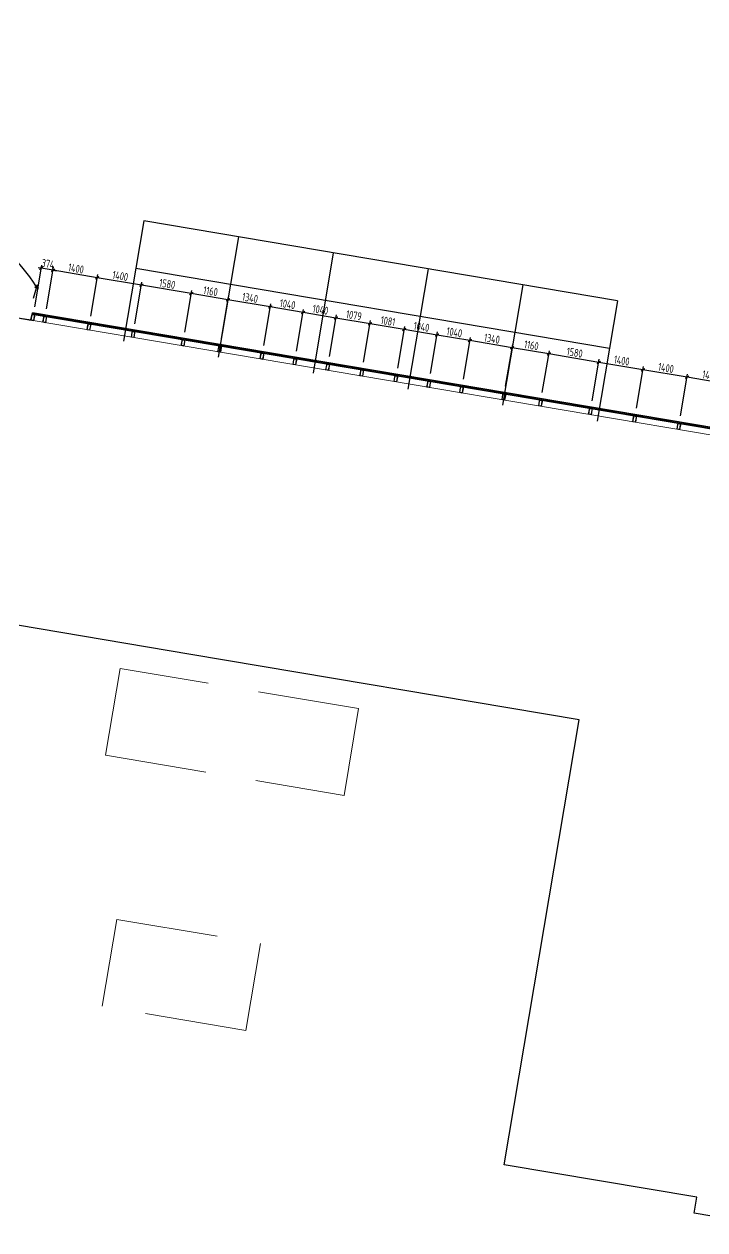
# Model space of a CAD drawing. Extents: x -936 to 12807311, y 101 to 1511157.
# Drawn here: x 12302307 to 12323562, y 1261183 to 1298862 of the extents above; entities that cross this region are included whole.
import ezdxf

# ---------------------------------------------------------------- set-up
doc = ezdxf.new("R2010")
doc.units = 0
doc.header["$LTSCALE"] = 1000
doc.header["$MEASUREMENT"] = 0
doc.linetypes.add('PX-ST-F2$0$HIDDEN2', pattern=[4.7625, 3.175, -1.5875])
for name, color, linetype, lineweight in [('PX-GLAZ-F2$0$PX-GLAZ-F2$0$_EDO-ALUMINIUM-SECTION', 90, 'Continuous', 30), ('PX-GLAZ-F2$0$PX-GLAZ-F2$0$_EDO-ALUMINIUM-VIEW', 94, 'Continuous', 18), ('PX-GLAZ-F2$0$PX-GLAZ-F2$0$_EDO-GLASS-SECTION', 130, 'Continuous', 30), ('PX-GLAZ-F2$0$PX-GLAZ-F2$0$PX-GLAZ-F2$0$板边线', 36, 'Continuous', 30), ('PX-ST-F2$0$A-STRS-HDDN', 5, 'PX-ST-F2$0$HIDDEN2', 15)]:
    doc.layers.add(name, color=color, linetype=linetype, lineweight=lineweight)
for name, color, linetype in [('PX-GLAZ-F2$0$PX-GLAZ-F2$0$CURTWALL', 4, 'Continuous'), ('PX-GLAZ-F2$0$PX-GLAZ-F2$0$PX-GLAZ-F2$0$幕墙线', 104, 'Continuous'), ('PX-GLAZ-F2$0$PX-GLAZ-F2$0$绿化', 3, 'Continuous'), ('PX-GLAZ-F2$0$PX-PLAN-F2-T1$0$A-DIMS-150', 1, 'Continuous'), ('PX-GLAZ-F2$0$绿化', 3, 'Continuous')]:
    doc.layers.add(name, color=color, linetype=linetype)
doc.styles.add('PX-GLAZ-F2$0$PX-PLAN-F2-T1$0$XD2008_T3', font='xd-hzs.shx', dxfattribs={"width": 0.7, "bigfont": 'xd-hztxt.shx'})
doc.dimstyles.new('PX-GLAZ-F2$0$PX-PLAN-F2-T1$0$XD300$0&&100', dxfattribs={"dimtxt": 250, "dimasz": 100, "dimexe": 100, "dimexo": 200, "dimgap": 50, "dimtad": 1, "dimdec": 0, "dimzin": 0, "dimdsep": 46, "dimtxsty": 'PX-GLAZ-F2$0$PX-PLAN-F2-T1$0$XD2008_T3', "dimblk": 'PX-GLAZ-F2$0$PX-PLAN-F2-T1$0$_ArchTick', "dimcen": 0.09, "dimclrt": 4, "dimazin": 2, "dimtfac": 1, "dimtdec": 0, "dimtix": 1, "dimtmove": 2, "dimatfit": 3, "dimfxl": 0, "dimtolj": 1, "dimtzin": 0, "dimarcsym": 0})

# ---------------------------------------------------------------- blocks, each defined once
blk = doc.blocks.new('PX-ST-F2')
at = {"layer": 'PX-ST-F2$0$A-STRS-HDDN'}
blk.add_lwpolyline([(12312752, 1277472), (12305307, 1278728), (12304850, 1276016), (12312295, 1274760)], close=True, dxfattribs=at)
at = {"layer": 'PX-ST-F2$0$A-STRS-HDDN', "elevation": 0}
blk.add_lwpolyline([(12305201, 1270886), (12309688, 1270129), (12309231, 1267417), (12304744, 1268174)], close=True, dxfattribs=at)
blk = doc.blocks.new('PX-GLAZ-F2$0$PX-GLAZ-F2$0$标准块')
at = {"layer": 'PX-GLAZ-F2$0$PX-GLAZ-F2$0$_EDO-ALUMINIUM-SECTION'}
blk.add_line((0, 0), (0, -46, 0), dxfattribs=at)
at = {"layer": 'PX-GLAZ-F2$0$PX-GLAZ-F2$0$_EDO-ALUMINIUM-SECTION', "extrusion": (1.58294e-17, 0.001776, 0.999998)}
for points in [[(40, -49), (40, -85), (40, -233), (-40, -233), (-40, -85), (-40, -46), (40, -46)], [(37, -49), (37, -85), (37, -85), (37, -230), (-37, -230), (-37, -85), (-37, -85), (-37, -49), (37, -49)]]:
    blk.add_lwpolyline(points, close=True, dxfattribs=at)
blk = doc.blocks.new('PX-GLAZ-F2$0$PX-GLAZ-F2$0$HYP01')
at = {"layer": 'PX-GLAZ-F2$0$PX-GLAZ-F2$0$CURTWALL'}
for points in [[(-5172, -7556), (-15779, -18162)], [(-5172, -7556), (-2475, -10253)], [(-4101, -8627), (-14708, -19233)], [(-7294, -9677), (-4596, -12375)], [(-9415, -11798), (-6717, -14496)], [(-11536, -13920), (-8839, -16617)], [(-13658, -16041), (-10960, -18739)], [(-15779, -18162), (-13081, -20860)]]:
    blk.add_lwpolyline(points, dxfattribs=at)
blk = doc.blocks.new('PX-GLAZ-F2$0$PX-PLAN-F2-T1$0$_ArchTick')
at = {"color": 0, "linetype": 'ByBlock', "const_width": 0.4}
blk.add_lwpolyline([(-0.5, -0.5), (0.5, 0.5)], dxfattribs=at)
blk = doc.blocks.new('*D642')
at = {"layer": 'Defpoints', "color": 0, "transparency": 16777216}
for p in [(12323008, 1287828), (12322772, 1286427, 0), (12324152, 1286194, 0)]:
    blk.add_point(p, dxfattribs=at)
at = {"layer": 'PX-GLAZ-F2$0$PX-PLAN-F2-T1$0$A-DIMS-150', "color": 0, "lineweight": -2, "transparency": 16777216}
for p, q in [((12322805, 1286624), (12323025, 1287926)), ((12324389, 1287595), (12323008, 1287828)), ((12324185, 1286391), (12324405, 1287693))]:
    blk.add_line(p, q, dxfattribs=at)
at = {"layer": 'PX-GLAZ-F2$0$PX-PLAN-F2-T1$0$A-DIMS-150', "color": 0, "lineweight": -2, "transparency": 16777216, "xscale": 100, "yscale": 100, "zscale": 100}
for p, rotation in [((12323008, 1287828), 170.422117371889), ((12324389, 1287595), 350.4221173718889)]:
    blk.add_blockref('PX-GLAZ-F2$0$PX-PLAN-F2-T1$0$_ArchTick', p, dxfattribs=dict(at, rotation=rotation))
at = {"layer": 'PX-GLAZ-F2$0$PX-PLAN-F2-T1$0$A-DIMS-150', "color": 4, "transparency": 16777216, "insert": (12323727, 1287884), "char_height": 250, "attachment_point": 5, "rotation": 350.4221, "style": 'PX-GLAZ-F2$0$PX-PLAN-F2-T1$0$XD2008_T3'}
blk.add_mtext('\\A1;1400', dxfattribs=at)
blk = doc.blocks.new('*D643')
at = {"layer": 'Defpoints', "color": 0, "transparency": 16777216}
for p in [(12321628, 1288060), (12321391, 1286660, 0), (12322772, 1286427, 0)]:
    blk.add_point(p, dxfattribs=at)
at = {"layer": 'PX-GLAZ-F2$0$PX-PLAN-F2-T1$0$A-DIMS-150', "color": 0, "lineweight": -2, "transparency": 16777216}
for p, q in [((12321425, 1286857), (12321644, 1288159)), ((12323008, 1287828), (12321628, 1288060)), ((12322805, 1286624), (12323025, 1287926))]:
    blk.add_line(p, q, dxfattribs=at)
at = {"layer": 'PX-GLAZ-F2$0$PX-PLAN-F2-T1$0$A-DIMS-150', "color": 0, "lineweight": -2, "transparency": 16777216, "xscale": 100, "yscale": 100, "zscale": 100}
for p, rotation in [((12321628, 1288060), 170.422117371889), ((12323008, 1287828), 350.4221173718889)]:
    blk.add_blockref('PX-GLAZ-F2$0$PX-PLAN-F2-T1$0$_ArchTick', p, dxfattribs=dict(at, rotation=rotation))
at = {"layer": 'PX-GLAZ-F2$0$PX-PLAN-F2-T1$0$A-DIMS-150', "color": 4, "transparency": 16777216, "insert": (12322347, 1288117), "char_height": 250, "attachment_point": 5, "rotation": 350.4221, "style": 'PX-GLAZ-F2$0$PX-PLAN-F2-T1$0$XD2008_T3'}
blk.add_mtext('\\A1;1400', dxfattribs=at)
blk = doc.blocks.new('*D644')
at = {"layer": 'Defpoints', "color": 0, "transparency": 16777216}
for p in [(12320247, 1288293), (12320011, 1286892, 41), (12321391, 1286660, 0)]:
    blk.add_point(p, dxfattribs=at)
at = {"layer": 'PX-GLAZ-F2$0$PX-PLAN-F2-T1$0$A-DIMS-150', "color": 0, "lineweight": -2, "transparency": 16777216}
for p, q in [((12320044, 1287090), (12320264, 1288392)), ((12321628, 1288060), (12320247, 1288293)), ((12321425, 1286857), (12321644, 1288159))]:
    blk.add_line(p, q, dxfattribs=at)
at = {"layer": 'PX-GLAZ-F2$0$PX-PLAN-F2-T1$0$A-DIMS-150', "color": 0, "lineweight": -2, "transparency": 16777216, "xscale": 100, "yscale": 100, "zscale": 100}
for p, rotation in [((12320247, 1288293), 170.422117371889), ((12321628, 1288060), 350.4221173718889)]:
    blk.add_blockref('PX-GLAZ-F2$0$PX-PLAN-F2-T1$0$_ArchTick', p, dxfattribs=dict(at, rotation=rotation))
at = {"layer": 'PX-GLAZ-F2$0$PX-PLAN-F2-T1$0$A-DIMS-150', "color": 4, "transparency": 16777216, "insert": (12320967, 1288350), "char_height": 250, "attachment_point": 5, "rotation": 350.4221, "style": 'PX-GLAZ-F2$0$PX-PLAN-F2-T1$0$XD2008_T3'}
blk.add_mtext('\\A1;1400', dxfattribs=at)
blk = doc.blocks.new('*D645')
at = {"layer": 'Defpoints', "color": 0, "transparency": 16777216}
for p in [(12318689, 1288556), (12318453, 1287155, 0), (12320011, 1286892, 41)]:
    blk.add_point(p, dxfattribs=at)
at = {"layer": 'PX-GLAZ-F2$0$PX-PLAN-F2-T1$0$A-DIMS-150', "color": 0, "lineweight": -2, "transparency": 16777216}
for p, q in [((12318486, 1287352), (12318706, 1288655)), ((12320247, 1288293), (12318689, 1288556)), ((12320044, 1287090), (12320264, 1288392))]:
    blk.add_line(p, q, dxfattribs=at)
at = {"layer": 'PX-GLAZ-F2$0$PX-PLAN-F2-T1$0$A-DIMS-150', "color": 0, "lineweight": -2, "transparency": 16777216, "xscale": 100, "yscale": 100, "zscale": 100}
for p, rotation in [((12318689, 1288556), 170.422117371889), ((12320247, 1288293), 350.4221173718889)]:
    blk.add_blockref('PX-GLAZ-F2$0$PX-PLAN-F2-T1$0$_ArchTick', p, dxfattribs=dict(at, rotation=rotation))
at = {"layer": 'PX-GLAZ-F2$0$PX-PLAN-F2-T1$0$A-DIMS-150', "color": 4, "transparency": 16777216, "insert": (12319497, 1288597), "char_height": 250, "attachment_point": 5, "rotation": 350.4221, "style": 'PX-GLAZ-F2$0$PX-PLAN-F2-T1$0$XD2008_T3'}
blk.add_mtext('\\A1;1580', dxfattribs=at)
blk = doc.blocks.new('*D646')
at = {"layer": 'Defpoints', "color": 0, "transparency": 16777216}
for p in [(12317545, 1288749), (12317309, 1287349, 2), (12318453, 1287155, 0)]:
    blk.add_point(p, dxfattribs=at)
at = {"layer": 'PX-GLAZ-F2$0$PX-PLAN-F2-T1$0$A-DIMS-150', "color": 0, "lineweight": -2, "transparency": 16777216}
for p, q in [((12317342, 1287546), (12317562, 1288848)), ((12318689, 1288556), (12317545, 1288749)), ((12318486, 1287352), (12318706, 1288655))]:
    blk.add_line(p, q, dxfattribs=at)
at = {"layer": 'PX-GLAZ-F2$0$PX-PLAN-F2-T1$0$A-DIMS-150', "color": 0, "lineweight": -2, "transparency": 16777216, "xscale": 100, "yscale": 100, "zscale": 100}
for p, rotation in [((12317545, 1288749), 170.422117371889), ((12318689, 1288556), 350.4221173718889)]:
    blk.add_blockref('PX-GLAZ-F2$0$PX-PLAN-F2-T1$0$_ArchTick', p, dxfattribs=dict(at, rotation=rotation))
at = {"layer": 'PX-GLAZ-F2$0$PX-PLAN-F2-T1$0$A-DIMS-150', "color": 4, "transparency": 16777216, "insert": (12318146, 1288825), "char_height": 250, "attachment_point": 5, "rotation": 350.4221, "style": 'PX-GLAZ-F2$0$PX-PLAN-F2-T1$0$XD2008_T3'}
blk.add_mtext('\\A1;1160', dxfattribs=at)
blk = doc.blocks.new('*D647')
at = {"layer": 'Defpoints', "color": 0, "transparency": 16777216}
for p in [(12316224, 1288972), (12315988, 1287572, 0), (12317309, 1287349, 2)]:
    blk.add_point(p, dxfattribs=at)
at = {"layer": 'PX-GLAZ-F2$0$PX-PLAN-F2-T1$0$A-DIMS-150', "color": 0, "lineweight": -2, "transparency": 16777216}
for p, q in [((12316021, 1287769), (12316241, 1289071)), ((12317545, 1288749), (12316224, 1288972)), ((12317342, 1287546), (12317562, 1288848))]:
    blk.add_line(p, q, dxfattribs=at)
at = {"layer": 'PX-GLAZ-F2$0$PX-PLAN-F2-T1$0$A-DIMS-150', "color": 0, "lineweight": -2, "transparency": 16777216, "xscale": 100, "yscale": 100, "zscale": 100}
for p, rotation in [((12316224, 1288972), 170.422117371889), ((12317545, 1288749), 350.4221173718889)]:
    blk.add_blockref('PX-GLAZ-F2$0$PX-PLAN-F2-T1$0$_ArchTick', p, dxfattribs=dict(at, rotation=rotation))
at = {"layer": 'PX-GLAZ-F2$0$PX-PLAN-F2-T1$0$A-DIMS-150', "color": 4, "transparency": 16777216, "insert": (12316914, 1289033), "char_height": 250, "attachment_point": 5, "rotation": 350.4221, "style": 'PX-GLAZ-F2$0$PX-PLAN-F2-T1$0$XD2008_T3'}
blk.add_mtext('\\A1;1340', dxfattribs=at)
blk = doc.blocks.new('*D648')
at = {"layer": 'Defpoints', "color": 0, "transparency": 16777216}
for p in [(12315199, 1289145), (12314962, 1287745, 0), (12315988, 1287572, 0)]:
    blk.add_point(p, dxfattribs=at)
at = {"layer": 'PX-GLAZ-F2$0$PX-PLAN-F2-T1$0$A-DIMS-150', "color": 0, "lineweight": -2, "transparency": 16777216}
for p, q in [((12314996, 1287942), (12315215, 1289244)), ((12316224, 1288972), (12315199, 1289145)), ((12316021, 1287769), (12316241, 1289071))]:
    blk.add_line(p, q, dxfattribs=at)
at = {"layer": 'PX-GLAZ-F2$0$PX-PLAN-F2-T1$0$A-DIMS-150', "color": 0, "lineweight": -2, "transparency": 16777216, "xscale": 100, "yscale": 100, "zscale": 100}
for p, rotation in [((12315199, 1289145), 170.422117371889), ((12316224, 1288972), 350.4221173718889)]:
    blk.add_blockref('PX-GLAZ-F2$0$PX-PLAN-F2-T1$0$_ArchTick', p, dxfattribs=dict(at, rotation=rotation))
at = {"layer": 'PX-GLAZ-F2$0$PX-PLAN-F2-T1$0$A-DIMS-150', "color": 4, "transparency": 16777216, "insert": (12315740, 1289231), "char_height": 250, "attachment_point": 5, "rotation": 350.4221, "style": 'PX-GLAZ-F2$0$PX-PLAN-F2-T1$0$XD2008_T3'}
blk.add_mtext('\\A1;1040', dxfattribs=at)
blk = doc.blocks.new('*D649')
at = {"layer": 'Defpoints', "color": 0, "transparency": 16777216}
for p in [(12314173, 1289318), (12313937, 1287917, 0), (12314962, 1287745, 0)]:
    blk.add_point(p, dxfattribs=at)
at = {"layer": 'PX-GLAZ-F2$0$PX-PLAN-F2-T1$0$A-DIMS-150', "color": 0, "lineweight": -2, "transparency": 16777216}
for p, q in [((12313970, 1288114), (12314190, 1289417)), ((12315199, 1289145), (12314173, 1289318)), ((12314996, 1287942), (12315215, 1289244))]:
    blk.add_line(p, q, dxfattribs=at)
at = {"layer": 'PX-GLAZ-F2$0$PX-PLAN-F2-T1$0$A-DIMS-150', "color": 0, "lineweight": -2, "transparency": 16777216, "xscale": 100, "yscale": 100, "zscale": 100}
for p, rotation in [((12314173, 1289318), 170.422117371889), ((12315199, 1289145), 350.4221173718889)]:
    blk.add_blockref('PX-GLAZ-F2$0$PX-PLAN-F2-T1$0$_ArchTick', p, dxfattribs=dict(at, rotation=rotation))
at = {"layer": 'PX-GLAZ-F2$0$PX-PLAN-F2-T1$0$A-DIMS-150', "color": 4, "transparency": 16777216, "insert": (12314715, 1289404), "char_height": 250, "attachment_point": 5, "rotation": 350.4221, "style": 'PX-GLAZ-F2$0$PX-PLAN-F2-T1$0$XD2008_T3'}
blk.add_mtext('\\A1;1040', dxfattribs=at)
blk = doc.blocks.new('*D650')
at = {"layer": 'Defpoints', "color": 0, "transparency": 16777216}
for p in [(12313107, 1289498), (12312871, 1288098, 0), (12313937, 1287917, 0)]:
    blk.add_point(p, dxfattribs=at)
at = {"layer": 'PX-GLAZ-F2$0$PX-PLAN-F2-T1$0$A-DIMS-150', "color": 0, "lineweight": -2, "transparency": 16777216}
for p, q in [((12312904, 1288295), (12313124, 1289597)), ((12314173, 1289318), (12313107, 1289498)), ((12313970, 1288114), (12314190, 1289417))]:
    blk.add_line(p, q, dxfattribs=at)
at = {"layer": 'PX-GLAZ-F2$0$PX-PLAN-F2-T1$0$A-DIMS-150', "color": 0, "lineweight": -2, "transparency": 16777216, "xscale": 100, "yscale": 100, "zscale": 100}
for p, rotation in [((12313107, 1289498), 170.422117371889), ((12314173, 1289318), 350.4221173718889)]:
    blk.add_blockref('PX-GLAZ-F2$0$PX-PLAN-F2-T1$0$_ArchTick', p, dxfattribs=dict(at, rotation=rotation))
at = {"layer": 'PX-GLAZ-F2$0$PX-PLAN-F2-T1$0$A-DIMS-150', "color": 4, "transparency": 16777216, "insert": (12313669, 1289581), "char_height": 250, "attachment_point": 5, "rotation": 350.4221, "style": 'PX-GLAZ-F2$0$PX-PLAN-F2-T1$0$XD2008_T3'}
blk.add_mtext('\\A1;1081', dxfattribs=at)
blk = doc.blocks.new('*D670')
at = {"layer": 'Defpoints', "color": 0, "transparency": 16777216}
for p in [(12312043, 1289678), (12311807, 1288277, 0), (12312871, 1288098, 0)]:
    blk.add_point(p, dxfattribs=at)
at = {"layer": 'PX-GLAZ-F2$0$PX-PLAN-F2-T1$0$A-DIMS-150', "color": 0, "lineweight": -2, "transparency": 16777216}
for p, q in [((12311840, 1288474), (12312060, 1289776)), ((12313107, 1289498), (12312043, 1289678)), ((12312904, 1288295), (12313124, 1289597))]:
    blk.add_line(p, q, dxfattribs=at)
at = {"layer": 'PX-GLAZ-F2$0$PX-PLAN-F2-T1$0$A-DIMS-150', "color": 0, "lineweight": -2, "transparency": 16777216, "xscale": 100, "yscale": 100, "zscale": 100}
for p, rotation in [((12312043, 1289678), 170.422117371889), ((12313107, 1289498), 350.4221173718889)]:
    blk.add_blockref('PX-GLAZ-F2$0$PX-PLAN-F2-T1$0$_ArchTick', p, dxfattribs=dict(at, rotation=rotation))
at = {"layer": 'PX-GLAZ-F2$0$PX-PLAN-F2-T1$0$A-DIMS-150', "color": 4, "transparency": 16777216, "insert": (12312604, 1289761), "char_height": 250, "attachment_point": 5, "rotation": 350.4221, "style": 'PX-GLAZ-F2$0$PX-PLAN-F2-T1$0$XD2008_T3'}
blk.add_mtext('\\A1;1079', dxfattribs=at)
blk = doc.blocks.new('*D671')
at = {"layer": 'Defpoints', "color": 0, "transparency": 16777216}
for p in [(12311018, 1289851), (12310781, 1288450, 0), (12311807, 1288277, 0)]:
    blk.add_point(p, dxfattribs=at)
at = {"layer": 'PX-GLAZ-F2$0$PX-PLAN-F2-T1$0$A-DIMS-150', "color": 0, "lineweight": -2, "transparency": 16777216}
for p, q in [((12310814, 1288647), (12311034, 1289949)), ((12312043, 1289678), (12311018, 1289851)), ((12311840, 1288474), (12312060, 1289776))]:
    blk.add_line(p, q, dxfattribs=at)
at = {"layer": 'PX-GLAZ-F2$0$PX-PLAN-F2-T1$0$A-DIMS-150', "color": 0, "lineweight": -2, "transparency": 16777216, "xscale": 100, "yscale": 100, "zscale": 100}
for p, rotation in [((12311018, 1289851), 170.422117371889), ((12312043, 1289678), 350.4221173718889)]:
    blk.add_blockref('PX-GLAZ-F2$0$PX-PLAN-F2-T1$0$_ArchTick', p, dxfattribs=dict(at, rotation=rotation))
at = {"layer": 'PX-GLAZ-F2$0$PX-PLAN-F2-T1$0$A-DIMS-150', "color": 4, "transparency": 16777216, "insert": (12311559, 1289937), "char_height": 250, "attachment_point": 5, "rotation": 350.4221, "style": 'PX-GLAZ-F2$0$PX-PLAN-F2-T1$0$XD2008_T3'}
blk.add_mtext('\\A1;1040', dxfattribs=at)
blk = doc.blocks.new('*D672')
at = {"layer": 'Defpoints', "color": 0, "transparency": 16777216}
for p in [(12309992, 1290024), (12309756, 1288623, 0), (12310781, 1288450, 0)]:
    blk.add_point(p, dxfattribs=at)
at = {"layer": 'PX-GLAZ-F2$0$PX-PLAN-F2-T1$0$A-DIMS-150', "color": 0, "lineweight": -2, "transparency": 16777216}
for p, q in [((12309789, 1288820), (12310009, 1290122)), ((12311018, 1289851), (12309992, 1290024)), ((12310814, 1288647), (12311034, 1289949))]:
    blk.add_line(p, q, dxfattribs=at)
at = {"layer": 'PX-GLAZ-F2$0$PX-PLAN-F2-T1$0$A-DIMS-150', "color": 0, "lineweight": -2, "transparency": 16777216, "xscale": 100, "yscale": 100, "zscale": 100}
for p, rotation in [((12309992, 1290024), 170.422117371889), ((12311018, 1289851), 350.4221173718889)]:
    blk.add_blockref('PX-GLAZ-F2$0$PX-PLAN-F2-T1$0$_ArchTick', p, dxfattribs=dict(at, rotation=rotation))
at = {"layer": 'PX-GLAZ-F2$0$PX-PLAN-F2-T1$0$A-DIMS-150', "color": 4, "transparency": 16777216, "insert": (12310534, 1290110), "char_height": 250, "attachment_point": 5, "rotation": 350.4221, "style": 'PX-GLAZ-F2$0$PX-PLAN-F2-T1$0$XD2008_T3'}
blk.add_mtext('\\A1;1040', dxfattribs=at)
blk = doc.blocks.new('*D673')
at = {"layer": 'Defpoints', "color": 0, "transparency": 16777216}
for p in [(12308671, 1290247), (12308435, 1288846, 2), (12309756, 1288623, 0)]:
    blk.add_point(p, dxfattribs=at)
at = {"layer": 'PX-GLAZ-F2$0$PX-PLAN-F2-T1$0$A-DIMS-150', "color": 0, "lineweight": -2, "transparency": 16777216}
for p, q in [((12308468, 1289043), (12308687, 1290345)), ((12309992, 1290024), (12308671, 1290247)), ((12309789, 1288820), (12310009, 1290122))]:
    blk.add_line(p, q, dxfattribs=at)
at = {"layer": 'PX-GLAZ-F2$0$PX-PLAN-F2-T1$0$A-DIMS-150', "color": 0, "lineweight": -2, "transparency": 16777216, "xscale": 100, "yscale": 100, "zscale": 100}
for p, rotation in [((12308671, 1290247), 170.422117371889), ((12309992, 1290024), 350.4221173718889)]:
    blk.add_blockref('PX-GLAZ-F2$0$PX-PLAN-F2-T1$0$_ArchTick', p, dxfattribs=dict(at, rotation=rotation))
at = {"layer": 'PX-GLAZ-F2$0$PX-PLAN-F2-T1$0$A-DIMS-150', "color": 4, "transparency": 16777216, "insert": (12309361, 1290308), "char_height": 250, "attachment_point": 5, "rotation": 350.4221, "style": 'PX-GLAZ-F2$0$PX-PLAN-F2-T1$0$XD2008_T3'}
blk.add_mtext('\\A1;1340', dxfattribs=at)
blk = doc.blocks.new('*D674')
at = {"layer": 'Defpoints', "color": 0, "transparency": 16777216}
for p in [(12307527, 1290440), (12307291, 1289039, 0), (12308435, 1288846, 2)]:
    blk.add_point(p, dxfattribs=at)
at = {"layer": 'PX-GLAZ-F2$0$PX-PLAN-F2-T1$0$A-DIMS-150', "color": 0, "lineweight": -2, "transparency": 16777216}
for p, q in [((12307324, 1289236), (12307544, 1290538)), ((12308671, 1290247), (12307527, 1290440)), ((12308468, 1289043), (12308687, 1290345))]:
    blk.add_line(p, q, dxfattribs=at)
at = {"layer": 'PX-GLAZ-F2$0$PX-PLAN-F2-T1$0$A-DIMS-150', "color": 0, "lineweight": -2, "transparency": 16777216, "xscale": 100, "yscale": 100, "zscale": 100}
for p, rotation in [((12307527, 1290440), 170.422117371889), ((12308671, 1290247), 350.4221173718889)]:
    blk.add_blockref('PX-GLAZ-F2$0$PX-PLAN-F2-T1$0$_ArchTick', p, dxfattribs=dict(at, rotation=rotation))
at = {"layer": 'PX-GLAZ-F2$0$PX-PLAN-F2-T1$0$A-DIMS-150', "color": 4, "transparency": 16777216, "insert": (12308128, 1290516), "char_height": 250, "attachment_point": 5, "rotation": 350.4221, "style": 'PX-GLAZ-F2$0$PX-PLAN-F2-T1$0$XD2008_T3'}
blk.add_mtext('\\A1;1160', dxfattribs=at)
blk = doc.blocks.new('*D675')
at = {"layer": 'Defpoints', "color": 0, "transparency": 16777216}
for p in [(12305969, 1290703), (12305733, 1289301, 0), (12307291, 1289039, 0)]:
    blk.add_point(p, dxfattribs=at)
at = {"layer": 'PX-GLAZ-F2$0$PX-PLAN-F2-T1$0$A-DIMS-150', "color": 0, "lineweight": -2, "transparency": 16777216}
for p, q in [((12305766, 1289499), (12305986, 1290801)), ((12307527, 1290440), (12305969, 1290703)), ((12307324, 1289236), (12307544, 1290538))]:
    blk.add_line(p, q, dxfattribs=at)
at = {"layer": 'PX-GLAZ-F2$0$PX-PLAN-F2-T1$0$A-DIMS-150', "color": 0, "lineweight": -2, "transparency": 16777216, "xscale": 100, "yscale": 100, "zscale": 100}
for p, rotation in [((12305969, 1290703), 170.422117371889), ((12307527, 1290440), 350.4221173718889)]:
    blk.add_blockref('PX-GLAZ-F2$0$PX-PLAN-F2-T1$0$_ArchTick', p, dxfattribs=dict(at, rotation=rotation))
at = {"layer": 'PX-GLAZ-F2$0$PX-PLAN-F2-T1$0$A-DIMS-150', "color": 4, "transparency": 16777216, "insert": (12306777, 1290744), "char_height": 250, "attachment_point": 5, "rotation": 350.4221, "style": 'PX-GLAZ-F2$0$PX-PLAN-F2-T1$0$XD2008_T3'}
blk.add_mtext('\\A1;1580', dxfattribs=at)
blk = doc.blocks.new('*D676')
at = {"layer": 'Defpoints', "color": 0, "transparency": 16777216}
for p in [(12304589, 1290936), (12304352, 1289534, 0), (12305733, 1289301, 0)]:
    blk.add_point(p, dxfattribs=at)
at = {"layer": 'PX-GLAZ-F2$0$PX-PLAN-F2-T1$0$A-DIMS-150', "color": 0, "lineweight": -2, "transparency": 16777216}
for p, q in [((12304385, 1289732), (12304605, 1291034)), ((12305969, 1290703), (12304589, 1290936)), ((12305766, 1289499), (12305986, 1290801))]:
    blk.add_line(p, q, dxfattribs=at)
at = {"layer": 'PX-GLAZ-F2$0$PX-PLAN-F2-T1$0$A-DIMS-150', "color": 0, "lineweight": -2, "transparency": 16777216, "xscale": 100, "yscale": 100, "zscale": 100}
for p, rotation in [((12304589, 1290936), 170.422117371889), ((12305969, 1290703), 350.4221173718889)]:
    blk.add_blockref('PX-GLAZ-F2$0$PX-PLAN-F2-T1$0$_ArchTick', p, dxfattribs=dict(at, rotation=rotation))
at = {"layer": 'PX-GLAZ-F2$0$PX-PLAN-F2-T1$0$A-DIMS-150', "color": 4, "transparency": 16777216, "insert": (12305308, 1290992), "char_height": 250, "attachment_point": 5, "rotation": 350.4221, "style": 'PX-GLAZ-F2$0$PX-PLAN-F2-T1$0$XD2008_T3'}
blk.add_mtext('\\A1;1400', dxfattribs=at)
blk = doc.blocks.new('*D677')
at = {"layer": 'Defpoints', "color": 0, "transparency": 16777216}
for p in [(12303208, 1291169), (12302972, 1289767, 0), (12304352, 1289534, 0)]:
    blk.add_point(p, dxfattribs=at)
at = {"layer": 'PX-GLAZ-F2$0$PX-PLAN-F2-T1$0$A-DIMS-150', "color": 0, "lineweight": -2, "transparency": 16777216}
for p, q in [((12303005, 1289964), (12303225, 1291267)), ((12304589, 1290936), (12303208, 1291169)), ((12304385, 1289732), (12304605, 1291034))]:
    blk.add_line(p, q, dxfattribs=at)
at = {"layer": 'PX-GLAZ-F2$0$PX-PLAN-F2-T1$0$A-DIMS-150', "color": 0, "lineweight": -2, "transparency": 16777216, "xscale": 100, "yscale": 100, "zscale": 100}
for p, rotation in [((12303208, 1291169), 170.422117371889), ((12304589, 1290936), 350.4221173718889)]:
    blk.add_blockref('PX-GLAZ-F2$0$PX-PLAN-F2-T1$0$_ArchTick', p, dxfattribs=dict(at, rotation=rotation))
at = {"layer": 'PX-GLAZ-F2$0$PX-PLAN-F2-T1$0$A-DIMS-150', "color": 4, "transparency": 16777216, "insert": (12303927, 1291225), "char_height": 250, "attachment_point": 5, "rotation": 350.4221, "style": 'PX-GLAZ-F2$0$PX-PLAN-F2-T1$0$XD2008_T3'}
blk.add_mtext('\\A1;1400', dxfattribs=at)
blk = doc.blocks.new('*D678')
at = {"layer": 'Defpoints', "color": 0, "transparency": 16777216}
for p in [(12302839, 1291231), (12302602, 1289829, 0), (12302972, 1289767, 0)]:
    blk.add_point(p, dxfattribs=at)
at = {"layer": 'PX-GLAZ-F2$0$PX-PLAN-F2-T1$0$A-DIMS-150', "color": 0, "lineweight": -2, "transparency": 16777216}
for p, q in [((12302636, 1290027), (12302855, 1291330)), ((12302839, 1291231), (12302740, 1291248)), ((12303005, 1289964), (12303225, 1291267)), ((12303208, 1291169), (12302839, 1291231)), ((12303208, 1291169), (12303307, 1291152))]:
    blk.add_line(p, q, dxfattribs=at)
at = {"layer": 'PX-GLAZ-F2$0$PX-PLAN-F2-T1$0$A-DIMS-150', "color": 0, "lineweight": -2, "transparency": 16777216, "xscale": 100, "yscale": 100, "zscale": 100}
for p, rotation in [((12302839, 1291231), 350.4221173718889), ((12303208, 1291169), 170.422117371889)]:
    blk.add_blockref('PX-GLAZ-F2$0$PX-PLAN-F2-T1$0$_ArchTick', p, dxfattribs=dict(at, rotation=rotation))
at = {"layer": 'PX-GLAZ-F2$0$PX-PLAN-F2-T1$0$A-DIMS-150', "color": 4, "transparency": 16777216, "insert": (12303053, 1291372), "char_height": 250, "attachment_point": 5, "rotation": 350.4221, "style": 'PX-GLAZ-F2$0$PX-PLAN-F2-T1$0$XD2008_T3'}
blk.add_mtext('\\A1;374', dxfattribs=at)
blk = doc.blocks.new('PX-GLAZ-F2')
at = {"layer": 'PX-GLAZ-F2$0$绿化', "ltscale": 100}
h = blk.add_hatch(dxfattribs=at)
h.set_pattern_fill('CROSS', color=256, scale=200)
h.set_pattern_definition([(0, (0, 0), (317.5, 317.5), [158.75, -476.25]), (90, (79.38, -79.38), (-317.5, 317.5), [158.75, -476.25])])
edge = h.paths.add_edge_path()
edge.add_spline(control_points=[(12248706, 1227659.1), (12249131.2, 1228506.9), (12249645.7, 1229303.6), (12250243.3, 1230039.9)], knot_values=[0, 0, 0, 0, 0.216924, 0.216924, 0.216924, 0.216924], weights=[1, 0.9960825, 0.9960825, 1], degree=3, periodic=0)
edge.add_spline(control_points=[(12250243.3, 1230039.9), (12252309.9, 1232880.9), (12254376.5, 1235721.8), (12256443.1, 1238562.8)], knot_values=[0.216924, 0.216924, 0.216924, 0.216924, 1.216924, 1.216924, 1.216924, 1.216924], weights=[1, 1, 1, 1], degree=3, periodic=0)
edge.add_spline(control_points=[(12256443.1, 1238562.8), (12256855.1, 1239129.1), (12257479, 1239447.2), (12258179.2, 1239448.1)], knot_values=[1.216924, 1.216924, 1.216924, 1.216924, 2.1576116, 2.1576116, 2.1576116, 2.1576116], weights=[1, 0.9276084, 0.9276084, 1], degree=3, periodic=0)
edge.add_spline(control_points=[(12258179.2, 1239448.1), (12258879.5, 1239448.9), (12259504.2, 1239132.3), (12259917.5, 1238567)], knot_values=[2.1576116, 2.1576116, 2.1576116, 2.1576116, 3.0982992, 3.0982992, 3.0982992, 3.0982992], weights=[1, 0.9276084, 0.9276084, 1], degree=3, periodic=0)
edge.add_spline(control_points=[(12259917.5, 1238567), (12260548, 1237710.5), (12261178.5, 1236854), (12261808.9, 1235997.5)], knot_values=[3.0982992, 3.0982992, 3.0982992, 3.0982992, 4.0982992, 4.0982992, 4.0982992, 4.0982992], weights=[1, 1, 1, 1], degree=3, periodic=0)
edge.add_spline(control_points=[(12261808.9, 1235997.5), (12263521.2, 1233671.3), (12265804.9, 1231902.8), (12268485.4, 1230826.9)], knot_values=[4.0982992, 4.0982992, 4.0982992, 4.0982992, 4.6528594, 4.6528594, 4.6528594, 4.6528594], weights=[1, 0.9745357, 0.9745357, 1], degree=3, periodic=0)
edge.add_spline(control_points=[(12268485.4, 1230826.9), (12268662.4, 1231007.2), (12268731.6, 1231250.2), (12268676.3, 1231496.7)], knot_values=[4.6528594, 4.6528594, 4.6528594, 4.6528594, 5.6498533, 5.6498533, 5.6498533, 5.6498533], weights=[1, 0.9188681, 0.9188681, 1], degree=3, periodic=0)
edge.add_spline(control_points=[(12268676.3, 1231496.7), (12268617.1, 1231738.6), (12268468.8, 1231938.7), (12268254.4, 1232065.5)], knot_values=[5.6498533, 5.6498533, 5.6498533, 5.6498533, 6.4465126, 6.4465126, 6.4465126, 6.4465126], weights=[1, 0.9478068, 0.9478068, 1], degree=3, periodic=0)
edge.add_spline(control_points=[(12268254.4, 1232065.5), (12267103.1, 1232776.1), (12266083.6, 1233665.5), (12265223.4, 1234709.7)], knot_values=[6.4465126, 6.4465126, 6.4465126, 6.4465126, 6.7752636, 6.7752636, 6.7752636, 6.7752636], weights=[1, 0.9910138, 0.9910138, 1], degree=3, periodic=0)
edge.add_spline(control_points=[(12265223.4, 1234709.7), (12264096, 1236051.5), (12262129.6, 1238391.9), (12260372, 1242231), (12256480.6, 1243543.3), (12252849.4, 1241495), (12250340.6, 1238037), (12248070.6, 1234565), (12247519.7, 1230670.2), (12248353, 1228555.3), (12248706, 1227659.1)], knot_values=[6.7752636, 6.7752636, 6.7752636, 6.7752636, 5292.8749688, 9226.3852839, 12034.2999802, 16515.783225, 20509.8368597, 24941.2220346, 28831.152857, 31691.1016259, 31691.1016259, 31691.1016259, 31691.1016259], weights=[1, 1, 1, 1, 1, 1, 1, 1, 1, 1, 1], degree=3, periodic=0)
edge = h.paths.add_edge_path()
edge.add_line((12350572.1, 1250171.9), (12345847.5, 1250548.3))
edge.add_line((12345847.5, 1250548.3), (12342141.8, 1229321))
edge.add_arc((12336175.4, 1230692.1), 6121.9, 302.60421, 347.05847, ccw=False)
edge.add_arc((12345389.7, 1216855.3), 10503.8, 124.27677, 148.99986)
edge.add_arc((12344287.8, 1217517.4), 9218.3, 148.99986, 195.78563)
edge.add_arc((12226671.4, 1184267.2), 113007.7, 14.3349, 15.785626, ccw=False)
edge.add_arc((12324166, 1209181.5), 12380.1, -17.80782, 14.3349, ccw=False)
edge.add_line((12335952.9, 1205395.4), (12334257.7, 1200117.8))
edge.add_arc((12334246.6, 1197712), 2405.9, 11.27506, 89.73573, ccw=False)
edge.add_arc((12335021.7, 1197866.5), 1615.6, -9.56278, 11.27506, ccw=False)
edge.add_arc((12318788.1, 1200601.3), 18077.9, 349.66451, 350.43722, ccw=False)
edge.add_line((12336572.7, 1197357.9), (12337158.7, 1197228.4))
edge.add_line((12337158.7, 1197228.4), (12338932.8, 1205257.3))
edge.add_arc((12331756, 1206843.1), 7350, 347.53975, 385.14259)
edge.add_line((12338409.6, 1209966), (12337135.1, 1212681.5))
edge.add_arc((12343155, 1215506.9), 6650, 136.3842, 205.14259, ccw=False)
edge.add_line((12338340.5, 1220094.1), (12341350.4, 1223253.1))
edge.add_arc((12336029.1, 1228323.2), 7350, 316.3842, 350.09754)
edge.add_line((12343269.6, 1227059.2), (12347090.2, 1248944.5))
edge.add_line((12347090.2, 1248944.5), (12351754.6, 1248573))
edge.add_arc((12350316, 1248745.8), 1448.9, 353.14964, 439.81841)
edge = h.paths.add_edge_path()
edge.add_line((12329890.5, 1220636.8), (12332760, 1212631.4))
edge.add_line((12332760, 1212631.4), (12329676.6, 1211775.2))
edge.add_line((12329676.6, 1211775.2), (12331314.6, 1212230))
edge.add_line((12331314.6, 1212230), (12332557.8, 1207752.6))
edge.add_line((12332557.8, 1207752.6), (12330392.5, 1207151.4))
edge.add_arc((12335853.3, 1214426.6), 9096.6, 186.95866, 233.10806, ccw=False)
edge.add_arc((12340898.8, 1215042.4), 14179.5, 162.97302, 186.95866, ccw=False)
edge.add_arc((12329376.2, 1218571.1), 2128.8, 76.01983, 162.97302, ccw=False)
edge = h.paths.add_edge_path()
edge.add_spline(control_points=[(12297159.8, 1230058.2), (12297328.4, 1230848.4), (12297611.5, 1232175), (12298661.8, 1234113.7), (12300752.4, 1233643.1), (12302179.5, 1231710.5), (12305502.7, 1231446.7), (12308858, 1230950.4), (12312135.6, 1229259.9), (12315220.2, 1226420), (12318080.9, 1222865.1), (12322418.9, 1219690.6), (12322542.4, 1214282.7), (12320895.5, 1209063.7), (12315723.8, 1207150.9), (12311909, 1207413.1), (12309758.9, 1207758.4), (12309129.1, 1207859.5), (12310995.9, 1207584.2), (12312844.4, 1207963.6), (12314451.8, 1208952), (12317354.8, 1210737), (12318732.3, 1213854), (12318097.8, 1217202.3), (12317569.7, 1221919.1), (12314841.7, 1225803.1), (12310583.9, 1227900.3), (12307035.2, 1229914.1), (12303029.1, 1230689.2), (12298985.3, 1230144.5), (12298893.7, 1229984.7), (12298802.1, 1229824.9), (12298710.5, 1229665.1), (12298697.1, 1229625.6), (12298683.7, 1229586), (12298670.3, 1229546.5), (12298166.8, 1229717.1), (12297663.3, 1229887.7), (12297159.8, 1230058.2)], knot_values=[0, 0, 0, 0, 2509.7004078, 4213.3598332, 5630.1776835, 7984.5189108, 11137.8176945, 14924.0914678, 18297.5573608, 21965.6588708, 27403.8026942, 32175.7889264, 37032.3805134, 42474.2608416, 47438.6991661, 52055.119781, 53967.6326245, 53967.6326245, 53967.6326245, 53968.3303403, 53968.3303403, 53968.3303403, 53969.5371147, 53969.5371147, 53969.5371147, 53970.5387264, 53970.5387264, 53970.5387264, 53971.188756, 53971.188756, 53971.188756, 53972.188756, 53972.188756, 53972.188756, 53973.188756, 53973.188756, 53973.188756, 53974.188756, 53974.188756, 53974.188756, 53974.188756], weights=[1, 1, 1, 1, 1, 1, 1, 1, 1, 1, 1, 1, 1, 1, 1, 1, 1, 1, 0.9598425, 0.9598425, 1, 0.8822789, 0.8822789, 1, 0.9181306, 0.9181306, 1, 0.9650973, 0.9650973, 1, 1, 1, 1, 1, 1, 1, 1, 1, 1], degree=3, periodic=0)
edge = h.paths.add_edge_path()
edge.add_arc((12264417, 1231062), 31784.2, 288.69408, 306.13039)
edge.add_arc((12282712.2, 1205688.8), 536.1, 326.20587, 388.29705)
edge.add_arc((12282257.3, 1205342), 1104.7, 32.95484, 44.08798)
edge.add_arc((12296904.8, 1178998.3), 30446.8, 117.06634, 124.81688)
edge.add_arc((12270335.2, 1229379), 26995.3, 242.81788, 289.89359, ccw=False)
edge.add_arc((12269712.4, 1219643.1), 18465.3, 214.97876, 230.64533, ccw=False)
edge.add_arc((12280518, 1228316.3), 32304.1, 208.46123, 216.59643, ccw=False)
edge.add_line((12252118.2, 1212921.4), (12251073.7, 1212284.2))
edge.add_arc((12251548.3, 1211765), 703.4, 132.4299, 196.5559)
edge.add_arc((12269478.4, 1221332.5), 21012.7, 207.7011, 284.11957)
edge = h.paths.add_edge_path()
edge.add_arc((12233920.3, 1265851.6), 16144.8, -7.15606, 23.05907, ccw=False)
edge.add_arc((12272144.2, 1259604.6), 22605.3, 169.19974, 186.44518)
edge.add_line((12249681.8, 1257067.1), (12250208.3, 1252638.7))
edge.add_line((12250208.3, 1252638.7), (12250862.7, 1252716.6))
edge.add_arc((12273478.7, 1255109.2), 22742.2, 165.02933, 186.03914, ccw=False)
edge.add_arc((12521635.5, 1188752), 279617.8, 164.395979, 165.029333, ccw=False)
edge.add_arc((12246304.4, 1265646.6), 6249.3, 344.39598, 373.49578)
edge.add_arc((12241392.1, 1264467.7), 11301.1, 13.49578, 45.22187)
edge.add_line((12249352.2, 1272489.7), (12248777.5, 1272176.5))
edge.add_spline(control_points=[(12272311.3, 1185673.5), (12273059.3, 1190105.5), (12273807.4, 1194537.4), (12273916.6, 1195057.1), (12273551.9, 1195443.1), (12273187.2, 1195829.1), (12272662.2, 1195749.5), (12269776.4, 1195164.7), (12266890.5, 1194579.8), (12265653.8, 1194222), (12265338.4, 1192973.8), (12264835.5, 1189992.8), (12264332.5, 1187011.7), (12264187.7, 1185999.1), (12265170.5, 1185715.3), (12268131.7, 1185215.7), (12271092.9, 1184716.1), (12272121.2, 1184661.4), (12272311.3, 1185673.5)], knot_values=[0, 0, 0, 1, 1, 1.9642314, 1.9642314, 2.9284628, 2.9284628, 3.9284628, 3.9284628, 4.9701511, 4.9701511, 5.9701511, 5.9701511, 7.4018385, 7.4018385, 8.4018385, 8.4018385, 9.840172, 9.840172, 9.840172], weights=[1, 1, 1, 0.886016, 1, 0.886016, 1, 1, 1, 0.8673994, 1, 1, 1, 0.7545398, 1, 1, 1, 0.7523549, 1], degree=2, periodic=0)
at = {"layer": 'PX-GLAZ-F2$0$PX-GLAZ-F2$0$_EDO-ALUMINIUM-SECTION'}
for p, q in [((12302521.9, 1289614.8), (12302566, 1289836.3)), ((12302042.8, 1289694.2), (12302521.9, 1289614.8))]:
    blk.add_line(p, q, dxfattribs=at)
at = {"layer": 'PX-GLAZ-F2$0$PX-GLAZ-F2$0$_EDO-ALUMINIUM-VIEW'}
for points, elevation in [([(12330559.2, 1285063.8), (12302554.9, 1289788.4)], 41.4), ([(12330530.7, 1284881.3), (12330264, 1284926.3), (12302524.2, 1289606.3)], 0.4)]:
    blk.add_lwpolyline(points, dxfattribs=dict(at, elevation=elevation))
at = {"layer": 'PX-GLAZ-F2$0$PX-GLAZ-F2$0$_EDO-GLASS-SECTION', "elevation": 41.4}
for points in [[(12330560.9, 1285072.7), (12302556.4, 1289797.3)], [(12330568.8, 1285111.9), (12302563, 1289836.7)]]:
    blk.add_lwpolyline(points, dxfattribs=at)
at = {"layer": 'PX-GLAZ-F2$0$PX-GLAZ-F2$0$PX-GLAZ-F2$0$幕墙线'}
blk.add_lwpolyline([(12302046.2, 1289696.6), (12302519.5, 1289618.3), (12302563, 1289836.6), (12330272.6, 1285161.7)], dxfattribs=at)
at = {"layer": 'PX-GLAZ-F2$0$PX-GLAZ-F2$0$PX-GLAZ-F2$0$板边线'}
blk.add_lwpolyline([(12326283.4, 1261184.7), (12323228.6, 1261701.7), (12323315.8, 1262203.3), (12317294.3, 1263217.6), (12319640.3, 1277121), (12307511.4, 1279167.1), (12302099.9, 1280079.9), (12299596.5, 1280502.3), (12298763.9, 1275572.2, -0.4141182), (12297611.4, 1274752.5), (12290486.8, 1275954.5, -0.1989507), (12287243.8, 1277987.3), (12284364.5, 1281953.7), (12281975.1, 1280259.9), (12283288.6, 1278411.6), (12275895.8, 1273155.4), (12274664.9, 1274886), (12258588.5, 1263452.6, 0.4131972)], format="xyb", dxfattribs=at)
at = {"layer": 'PX-GLAZ-F2$0$PX-GLAZ-F2$0$绿化'}
blk.add_lwpolyline([(12302046.2, 1289696.6), (12302519.5, 1289618.3), (12302563, 1289836.8)], dxfattribs=at)
at = {"layer": 'PX-GLAZ-F2$0$PX-PLAN-F2-T1$0$A-DIMS-150'}
blk.add_line((12302597.6, 1290297.2), (12302727.9, 1290724), dxfattribs=at)
blk.add_arc((12299150.4, 1288597.9), 4088.2, 29.7788, 116.27369, dxfattribs=at)
at = {"layer": 'PX-GLAZ-F2$0$PX-GLAZ-F2$0$_EDO-ALUMINIUM-SECTION', "rotation": 350.4238008899851}
for p in [(12302602.4, 1289829.4, -0.4), (12302971.5, 1289767.1, -0.4), (12304352, 1289534.3, -0.4), (12305732.5, 1289301.3, -0.4), (12307290.5, 1289038.4, -0.4), (12308434.4, 1288845.4, 2.5), (12309755.7, 1288622.8, 0), (12310781.2, 1288449.7, 0), (12311806.8, 1288277.3, 0), (12312870.8, 1288097, 0), (12313936.5, 1287917.2, 0), (12314962.2, 1287744.8, 0), (12315987.5, 1287571.1, 0), (12317309.6, 1287352.3, 0), (12318452.7, 1287155.2, 0), (12320010.7, 1286892.4, 41), (12321391.2, 1286659.5, 0), (12322771.7, 1286426.6, -0.4)]:
    blk.add_blockref('PX-GLAZ-F2$0$PX-GLAZ-F2$0$标准块', p, dxfattribs=at)
at = {"layer": 'PX-GLAZ-F2$0$PX-GLAZ-F2$0$CURTWALL', "extrusion": (4.42259e-07, -3.82866e-07, 1), "rotation": 305.4236158593224}
blk.add_blockref('PX-GLAZ-F2$0$PX-GLAZ-F2$0$HYP01', (12329990.6, 1290383.2, 7.4), dxfattribs=at)
at = {"layer": 'PX-GLAZ-F2$0$PX-PLAN-F2-T1$0$A-DIMS-150', "xscale": 100, "yscale": 100, "zscale": 100, "rotation": 119.7788039245674}
blk.add_blockref('PX-GLAZ-F2$0$PX-PLAN-F2-T1$0$_ArchTick', (12302698.7, 1290628.4), dxfattribs=at)
at = {"layer": 'PX-GLAZ-F2$0$PX-PLAN-F2-T1$0$A-DIMS-150'}
for base, p1, p2, picture, middle in [((12302838.9, 1291230.9), (12302971.5, 1289767.1, -0.4), (12302602.4, 1289829.4, -0.4), '*D678', (12303052.6, 1291372.3)), ((12303208, 1291168.6), (12304352, 1289534.3, -0.4), (12302971.5, 1289767.1, -0.4), '*D677', (12303927.4, 1291224.7)), ((12304588.5, 1290935.7), (12305732.5, 1289301.3, -0.4), (12304352, 1289534.3, -0.4), '*D676', (12305307.9, 1290991.8)), ((12305969, 1290702.7), (12307290.6, 1289038.8, -0.4), (12305732.5, 1289301.3, -0.4), '*D675', (12306777.1, 1290743.8)), ((12307527, 1290439.8), (12308434.5, 1288846.2, 2.5), (12307290.6, 1289038.8, -0.4), '*D674', (12308128, 1290515.9)), ((12308670.8, 1290246.8), (12309755.7, 1288622.8, 0), (12308434.5, 1288846.2, 2.5), '*D673', (12309360.6, 1290307.9)), ((12309992.1, 1290023.9), (12310781.2, 1288449.7, 0), (12309755.7, 1288622.8, 0), '*D672', (12310534, 1290109.9)), ((12311017.6, 1289850.8), (12311806.8, 1288277.3, 0), (12310781.2, 1288449.7, 0), '*D671', (12311559.5, 1289936.9)), ((12312043.1, 1289677.8), (12312871, 1288097.8, 0), (12311806.8, 1288277.3, 0), '*D670', (12312604.3, 1289760.5)), ((12313107.3, 1289498.2), (12313936.5, 1287917.2, 0), (12312871, 1288097.8, 0), '*D650', (12313669.3, 1289580.8)), ((12314173, 1289318.4), (12314962.2, 1287745.2, 0), (12313936.5, 1287917.2, 0), '*D649', (12314714.9, 1289404.4)), ((12315198.5, 1289145.3), (12315987.7, 1287572.3, 0), (12314962.2, 1287745.2, 0), '*D648', (12315740.4, 1289231.4)), ((12316224, 1288972.3), (12317309.1, 1287349, 2.5), (12315987.7, 1287572.3, 0), '*D647', (12316913.8, 1289033.4)), ((12317545.4, 1288749.3), (12318452.7, 1287155.2, 0), (12317309.1, 1287349, 2.5), '*D646', (12318146.4, 1288825.4)), ((12318689.2, 1288556.3), (12320010.7, 1286892.4, 41), (12318452.7, 1287155.2, 0), '*D645', (12319497.3, 1288597.4)), ((12320247.2, 1288293.4), (12321391.2, 1286659.5, 0), (12320010.7, 1286892.4, 41), '*D644', (12320966.5, 1288349.5)), ((12321627.6, 1288060.5), (12322771.7, 1286426.6, -0.4), (12321391.2, 1286659.5, 0), '*D643', (12322347, 1288116.6)), ((12323008.1, 1287827.5), (12324152.2, 1286193.7, 0), (12322771.7, 1286426.6, -0.4), '*D642', (12323727.5, 1287883.6))]:
    dim = blk.add_linear_dim(base=base, p1=p1, p2=p2, angle=170.42212, dimstyle='PX-GLAZ-F2$0$PX-PLAN-F2-T1$0$XD300$0&&100', dxfattribs=at)
    dim.commit()
    dim.dimension.update_dxf_attribs({"geometry": picture, "text_midpoint": middle})

msp = doc.modelspace()

# ---------------------------------------------------------------- block references
for name in ['PX-GLAZ-F2', 'PX-ST-F2']:
    msp.add_blockref(name, (0, 0))

doc.saveas('drawing.dxf')
